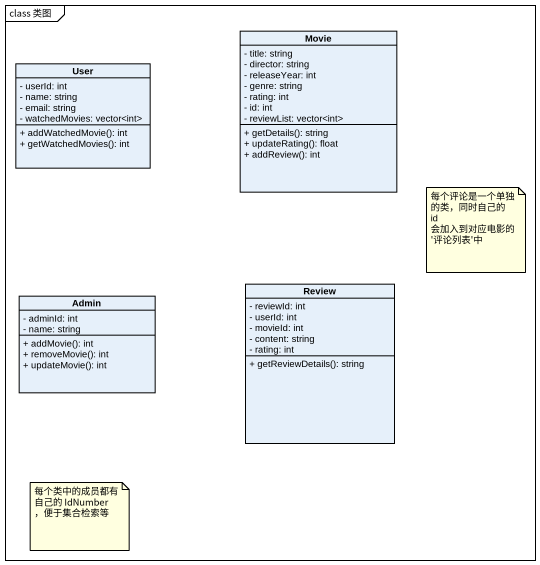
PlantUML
@startuml
mainframe class 类图
hide circle
hide empty members
skinparam classAttributeIconSize 0
class Movie {
  - title: string
  - director: string
  - releaseYear: int
  - genre: string
  - rating: int
  - id: int
  - reviewList: vector<int>
  + getDetails(): string
  + updateRating(): float
  + addReview(): int
}
class User {
  - userId: int
  - name: string
  - email: string
  - watchedMovies: vector<int>
  + addWatchedMovie(): int
  + getWatchedMovies(): int
}
class Admin {
  - adminId: int
  - name: string
  + addMovie(): int
  + removeMovie(): int
  + updateMovie(): int
}
class Review {
  - reviewId: int
  - userId: int
  - movieId: int
  - content: string
  - rating: int
  + getReviewDetails(): string
}
note as N1
  每个评论是一个单独的类，同时自己的 id 会加入到对应电影的'评论列表'中
end note
note as N2
  每个类中的成员都有自己的 IdNumber ，便于集合检索等
end note
@enduml
